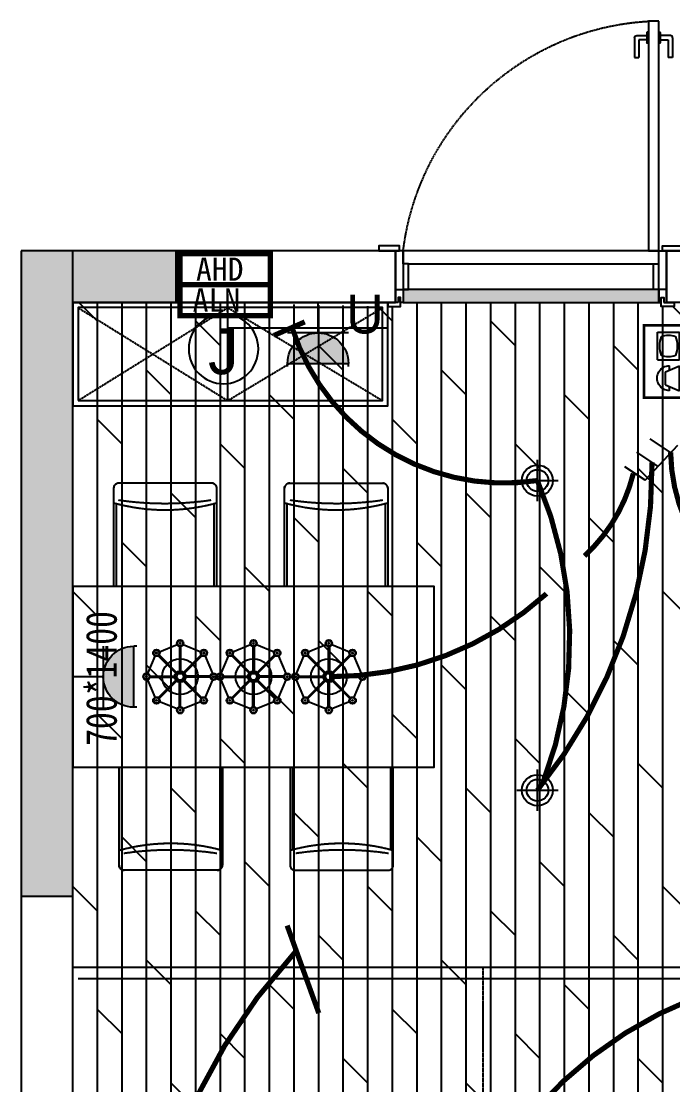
# Model space of a CAD drawing. Extents: x 675652 to 685374, y -153857 to -143837.
# Drawn here: x 675652 to 678176, y -147958 to -143837 of the extents above; entities that cross this region are included whole.
import ezdxf
from ezdxf.enums import TextEntityAlignment as Align

# ---------------------------------------------------------------- set-up
doc = ezdxf.new("R2010")
doc.units = 0
doc.header["$LTSCALE"] = 10
doc.header["$MEASUREMENT"] = 0
for name, pattern in [('__DASH', [0.35, 0.25, -0.1]), ('DASH', [0.35, 0.25, -0.1]), ('DOTE', [2.42, 2, -0.2, 0.02, -0.2])]:
    doc.linetypes.add(name, pattern=pattern)
for name, color, linetype in [('A-WALL', 7, 'Continuous'), ('A-WALL-HATH', 9, 'Continuous'), ('A-地面线', 3, 'Continuous'), ('A-天花尺寸', 3, 'Continuous'), ('A-天花线', 4, 'Continuous'), ('A-家具', 42, 'Continuous'), ('A-强弱电', 3, 'Continuous'), ('A-灯具', 2, 'Continuous'), ('A-灯具开关控制', 153, 'Continuous'), ('A-虚线家具', 8, 'Continuous'), ('A-门', 4, 'Continuous'), ('A-门套', 4, 'Continuous'), ('AA$0$A-WALL', 7, 'Continuous'), ('B$0$A-WALL', 7, 'Continuous'), ('C$0$A-FIXT', 211, 'Continuous')]:
    doc.layers.add(name, color=color, linetype=linetype)
doc.styles.add('_TCH_DIM', font='stylu.ttf')
doc.styles.add('_TEL_DIM', font='SIMPLEX', dxfattribs={"width": 0.8, "height": 3.5, "bigfont": 'HZTXT'})
doc.styles.add('C$0$CCDI_T_G03', font='simhei.ttf')
doc.styles.add('DIM', font='stylu.ttf')
doc.styles.add('DIM_FONT', font='SIMPLEX.shx', dxfattribs={"width": 0.8})
doc.styles.add('HT宋体', font='', dxfattribs={"width": 0.8})
doc.styles.get("Standard").update_dxf_attribs({"font": 'simhei.ttf'})
doc.styles.get('HT宋体').set_extended_font_data('SimSun')

# ---------------------------------------------------------------- blocks, each defined once
blk = doc.blocks.new('hdhda')
at = {"layer": 'A-门'}
for p, q in [((608660.3, -103550.2), (608583.7, -103550.2)), ((608583.7, -103550.2), (608583.7, -103567.2)), ((608651.8, -103567.2), (608583.7, -103567.2)), ((608678.9, -103598.1), (608641.7, -103598.1)), ((608637.4, -103604.2), (608637.4, -103602.4)), ((608637.4, -103604.2), (608683.2, -103604.2)), ((608683.2, -103604.2), (608683.2, -103602.4)), ((608651.8, -103680.7), (608583.7, -103680.7)), ((608583.7, -103697.7), (608583.7, -103680.7)), ((608637.4, -103643.7), (608683.2, -103643.7)), ((608637.4, -103643.7), (608637.4, -103645.6)), ((608678.9, -103649.8), (608641.7, -103649.8)), ((608683.2, -103643.7), (608683.2, -103645.6)), ((608660.3, -103697.7), (608583.7, -103697.7))]:
    blk.add_line(p, q, dxfattribs=at)
for points in [[(608660.3, -103550.2), (608660.3, -103550.2, -0.414214), (608668.8, -103558.7), (608668.8, -103598.1)], [(608660.3, -103697.7), (608660.3, -103697.7, 0.414214), (608668.8, -103689.2), (608668.8, -103649.8)]]:
    blk.add_lwpolyline(points, format="xyb", dxfattribs=at)
for points in [[(608651.8, -103598.1), (608651.8, -103567.2)], [(608651.8, -103649.8), (608651.8, -103680.7)]]:
    blk.add_lwpolyline(points, dxfattribs=at)
blk.add_lwpolyline([(608724.1, -103604.2), (608724.1, -103643.7), (607834.3, -103643.7), (607834.3, -103604.2)], close=True, dxfattribs=at)
for centre, start, end in [((608641.7, -103602.4), 90, 180), ((608678.9, -103602.4), 360, 90), ((608641.7, -103645.6), 180, 270), ((608678.9, -103645.6), 270, 0)]:
    blk.add_arc(centre, 4.25, start, end, dxfattribs=at)
at = {"layer": 'A-门', "color": 3, "linetype": 'DASH'}
blk.add_arc((607710.2, -103586.3), 1015.6, 277.0439, 356.7735, dxfattribs=at)
blk = doc.blocks.new('hadhadh')
at = {"layer": 'A-门套'}
for points in [[(607341.4, -103666.9), (607341.4, -103656.9), (607326.4, -103656.9), (607326.4, -103676.9), (607326.4, -103676.9), (607326.4, -103681.9), (607326.4, -103681.9), (607326.4, -103706.9), (607341.4, -103706.9)], [(607341.4, -103696.9), (607341.4, -103666.9), (607341.4, -103666.9)], [(607391.4, -103686.9), (607341.4, -103686.9)], [(607341.4, -103706.9), (607361.4, -103706.9), (607361.4, -103696.9), (607341.4, -103696.9)], [(607391.4, -103716.9), (607341.4, -103716.9), (607341.4, -103706.9)], [(607391.4, -103686.9), (607391.4, -103716.9)]]:
    blk.add_lwpolyline(points, dxfattribs=at)
blk = doc.blocks.new('sdfhadfhad')
at = {"layer": 'A-门套', "color": 4}
for points in [[(607834.3, -103589.2), (607853.9, -103589.2), (607853.9, -103509.2), (607834.3, -103509.2)], [(607834.3, -104609.2), (607853.9, -104609.2), (607853.9, -104689.2), (607834.3, -104689.2)]]:
    blk.add_lwpolyline(points, close=True, dxfattribs=at)
for points in [[(607684.3, -103574.2), (607684.3, -103624.2), (607784.3, -103624.2), (607784.3, -103604.2), (607834.3, -103604.2), (607834.3, -103574.2), (607804.3, -103574.2), (607684.3, -103574.2)], [(607684.3, -104624.2), (607684.3, -104574.2), (607784.3, -104574.2), (607784.3, -104594.2), (607834.3, -104594.2), (607834.3, -104624.2), (607804.3, -104624.2), (607684.3, -104624.2)]]:
    blk.add_lwpolyline(points, dxfattribs=at)
at = {"layer": 'A-门套', "color": 3}
blk.add_blockref('hadhadh', (292.9, 112.6), dxfattribs=at)
at = {"layer": 'A-门套', "color": 3, "xscale": -1, "rotation": 180}
blk.add_blockref('hadhadh', (292.9, -208311.1), dxfattribs=at)
blk = doc.blocks.new('dsafghadhadfh')
at = {"layer": 'A-家具'}
blk.add_lwpolyline([(544591.5, -105874.2), (543891.5, -105874.2), (543891.5, -107274.2), (544591.5, -107274.2)], close=True, dxfattribs=at)
for points in [[(543891.5, -106453.3), (543511.5, -106453.3, -0.414214), (543491.5, -106433.3), (543491.5, -106073.3, -0.414214), (543511.5, -106053.3), (543891.5, -106053.3)], [(544591.5, -106432), (544971.5, -106432, 0.414214), (544991.5, -106412), (544991.5, -106052, 0.414214), (544971.5, -106032), (544591.5, -106032)], [(543891.5, -106715.8), (543511.5, -106715.8, 0.414214), (543491.5, -106735.8), (543491.5, -107095.8, 0.414214), (543511.5, -107115.8), (543891.5, -107115.8)], [(544591.5, -106694.4), (544971.5, -106694.4, -0.414214), (544991.5, -106714.4), (544991.5, -107074.4, -0.414214), (544971.5, -107094.4), (544591.5, -107094.4)]]:
    blk.add_lwpolyline(points, format="xyb", dxfattribs=at)
at = {"layer": 'A-家具', "color": 251}
for points in [[(543569.8, -106063.3), (543891.5, -106063.3)], [(544913.2, -106042), (544591.5, -106042)], [(544591.5, -106422), (544913.2, -106422)], [(543891.5, -106443.3), (543569.8, -106443.3)], [(543891.5, -106725.8), (543569.8, -106725.8)], [(544591.5, -106704.4), (544913.2, -106704.4)], [(544913.2, -107084.4), (544591.5, -107084.4)], [(543569.8, -107105.8), (543891.5, -107105.8)]]:
    blk.add_lwpolyline(points, dxfattribs=at)
for centre, radius, start, end in [((542851.6, -106253.3), 743.4, 344.394, 15.606), ((545631.4, -106232), 743.4, 164.394, 195.606), ((546140.9, -106230.5), 1227.7, 171.5879, 188.4121), ((542342.1, -106251.8), 1227.7, 351.5879, 8.4121), ((542851.6, -106915.8), 743.4, 344.394, 15.606), ((545631.4, -106894.4), 743.4, 164.394, 195.606), ((546140.9, -106895.9), 1227.7, 171.5879, 188.4121), ((542342.1, -106917.2), 1227.7, 351.5879, 8.4121)]:
    blk.add_arc(centre, radius, start, end, dxfattribs=at)
at = {"layer": 'A-家具', "color": 252, "insert": (543973.4, -105924.3), "char_height": 120, "attachment_point": 1, "style": 'HT宋体'}
blk.add_mtext_dynamic_manual_height_columns('700*1400', width=1679.631, gutter_width=1, heights=[0], dxfattribs=at)
blk = doc.blocks.new('$equip$00001237')
for p, q in [((-0.32, 0.672), (-0.32, 0.64)), ((0.32, 0.672), (0.32, 0.64)), ((-0.32, 0.64), (0.32, 0.64)), ((0.32, 0.32), (-0.32, 0.32)), ((0, 0.32), (0, 0))]:
    blk.add_line(p, q)
blk.add_arc((0, 0.64), 0.32, 180, 0)
for points in [[(0.277, 0.48), (-0.277, 0.48), (0.32, 0.64), (-0.32, 0.64)], [(0.16, 0.363), (-0.16, 0.363), (0.277, 0.48), (-0.277, 0.48)], [(0, 0.32), (0, 0.32), (0.16, 0.363), (-0.16, 0.363)]]:
    blk.add_solid(points)
at = {"flags": 9}
blk.add_attdef('A', (0, 0), '', height=0.0000128, dxfattribs=at)
blk = doc.blocks.new('werh')
at = {"color": 3, "ltscale": 1000}
blk.add_circle((2471.486, -1470.027), 1.315, dxfattribs=at)
at = {"color": 2, "ltscale": 1000, "style": 'DIM'}
blk.add_attdef('J', (2470.904, -1470.758), '', height=1.728, dxfattribs=at)
blk = doc.blocks.new('5698sds')
at = {"layer": 'A-虚线家具', "linetype": 'DASH'}
for p, q in [((677071.8, -159453.3), (675851.7, -159453.3)), ((675851.7, -159453.3), (675851.7, -159853.3)), ((677051.8, -159473.3), (675871.7, -159473.3)), ((675871.7, -159473.3), (675871.7, -159833.3)), ((675871.7, -159473.3), (676451.7, -159833.3)), ((675871.7, -159833.3), (676451.7, -159473.3)), ((676451.7, -159833.3), (676451.7, -159473.3)), ((676451.7, -159833.3), (677051.8, -159473.3)), ((676451.7, -159473.3), (677051.8, -159833.3)), ((677051.8, -159833.3), (677051.8, -159473.3)), ((677071.8, -159853.3), (677071.8, -159453.3)), ((675871.7, -159833.3), (677051.8, -159833.3)), ((675851.7, -159853.3), (677071.8, -159853.3))]:
    blk.add_line(p, q, dxfattribs=at)
for points in [[(676409.5, -160553.3), (676409.5, -160173.3, 0.414214), (676389.5, -160153.3), (676029.5, -160153.3, 0.414214), (676009.5, -160173.3), (676009.5, -160553.3)], [(676671.9, -160553.3), (676671.9, -160173.3, -0.414214), (676691.9, -160153.3), (677051.9, -160153.3, -0.414214), (677071.9, -160173.3), (677071.9, -160553.3)], [(676430.9, -161253.3), (676430.9, -161633.3, -0.414214), (676410.9, -161653.3), (676050.9, -161653.3, -0.414214), (676030.9, -161633.3), (676030.9, -161253.3)], [(676693.3, -161253.3), (676693.3, -161633.3, 0.414214), (676713.3, -161653.3), (677073.3, -161653.3, 0.414214), (677093.3, -161633.3), (677093.3, -161253.3)]]:
    blk.add_lwpolyline(points, format="xyb", dxfattribs=at)
for points in [[(676019.5, -160231.6), (676019.5, -160553.3)], [(676399.5, -160553.3), (676399.5, -160231.6)], [(676681.9, -160553.3), (676681.9, -160231.6)], [(677061.9, -160231.6), (677061.9, -160553.3)], [(676040.9, -161575), (676040.9, -161253.3)], [(676420.9, -161253.3), (676420.9, -161575)], [(676703.3, -161253.3), (676703.3, -161575)], [(677083.3, -161575), (677083.3, -161253.3)]]:
    blk.add_lwpolyline(points, dxfattribs=at)
blk.add_lwpolyline([(675851.7, -160553.3), (675851.7, -161253.3), (677251.7, -161253.3), (677251.7, -160553.3)], close=True, dxfattribs=at)
for centre, radius, start, end in [((676208, -159003.9), 1227.7, 261.5879, 278.4121), ((676873.4, -159003.9), 1227.7, 261.5879, 278.4121), ((676209.5, -159513.4), 743.4, 254.394, 285.606), ((676871.9, -159513.4), 743.4, 254.394, 285.606), ((676230.9, -162293.2), 743.4, 74.394, 105.606), ((676229.4, -162802.8), 1227.7, 81.5879, 98.4121), ((676893.3, -162293.2), 743.4, 74.394, 105.606), ((676894.8, -162802.8), 1227.7, 81.5879, 98.4121)]:
    blk.add_arc(centre, radius, start, end, dxfattribs=at)
at = {"layer": 'A-虚线家具', "linetype": 'DASH', "insert": (675901.8, -161171.4), "char_height": 120, "attachment_point": 1, "rotation": 90, "style": 'HT宋体'}
blk.add_mtext_dynamic_manual_height_columns('700*1400', width=1679.631, gutter_width=1, heights=[0], dxfattribs=at)
at = {"layer": 'A-虚线家具', "linetype": 'DASH', "style": 'DIM_FONT', "width": 0.8, "flags": 9}
for tag in ['YSIZE', 'XSIZE']:
    blk.add_attdef(tag, (679517.7, -159540.5), '', height=0.454, dxfattribs=at)
blk = doc.blocks.new('EQWRGHY')
at = {"layer": 'A-灯具', "color": 2}
for p, q in [((-29695.5, -19050.7), (-29695.5, -19210.7)), ((-29615.5, -19130.7), (-29775.5, -19130.7))]:
    blk.add_line(p, q, dxfattribs=at)
for radius in [60, 42]:
    blk.add_circle((-29695.5, -19130.7), radius, dxfattribs=at)
blk = doc.blocks.new('ADGHADHF')
at = {"layer": 'A-灯具'}
for p, q in [((721454.6, -107884.8), (721590.4, -107828.6)), ((721610.1, -107844.3), (721610.1, -108035.5)), ((721618.8, -107844.3), (721618.8, -108035.5)), ((721638.5, -107828.6), (721774.3, -107884.8)), ((721364.4, -108054.6), (721420.7, -107918.8)), ((721445.7, -107916), (721580.9, -108051.2)), ((721451.8, -107909.8), (721587, -108045.1)), ((721777.1, -107909.8), (721641.9, -108045.1)), ((721783.2, -107916), (721648, -108051.2)), ((721808.3, -107918.8), (721864.5, -108054.6)), ((721420.7, -108238.5), (721364.4, -108102.7)), ((721380.1, -108074.3), (721571.3, -108074.3)), ((721380.1, -108083), (721571.3, -108083)), ((721445.7, -108241.3), (721580.9, -108106.1)), ((721451.8, -108247.4), (721587, -108112.2)), ((721610.1, -108313), (721610.1, -108121.7)), ((721618.8, -108313), (721618.8, -108121.7)), ((721777.1, -108247.4), (721641.9, -108112.2)), ((721783.2, -108241.3), (721648, -108106.1)), ((721848.8, -108074.3), (721657.6, -108074.3)), ((721848.8, -108083), (721657.6, -108083)), ((721864.5, -108102.7), (721808.3, -108238.5)), ((721590.4, -108328.7), (721454.6, -108272.4)), ((721774.3, -108272.4), (721638.5, -108328.7))]:
    blk.add_line(p, q, dxfattribs=at)
for centre, radius in [((721614.5, -107818.6), 26), ((721614.5, -107818.6), 21.7), ((721430.6, -107894.8), 26), ((721430.6, -107894.8), 21.7), ((721614.5, -107818.6), 4.33), ((721798.3, -107894.8), 26), ((721798.3, -107894.8), 21.7), ((721430.6, -107894.8), 4.33), ((721614.5, -108078.6), 138.7), ((721798.3, -107894.8), 4.33), ((721614.5, -108078.6), 43.3), ((721614.5, -108078.6), 34.7), ((721354.5, -108078.6), 26), ((721354.5, -108078.6), 21.7), ((721354.5, -108078.6), 4.33), ((721614.5, -108078.6), 26), ((721874.5, -108078.6), 26), ((721874.5, -108078.6), 21.7), ((721874.5, -108078.6), 4.33), ((721430.6, -108262.5), 26), ((721430.6, -108262.5), 21.7), ((721430.6, -108262.5), 4.33), ((721798.3, -108262.5), 26), ((721798.3, -108262.5), 21.7), ((721798.3, -108262.5), 4.33), ((721614.5, -108338.6), 26), ((721614.5, -108338.6), 21.7), ((721614.5, -108338.6), 4.33)]:
    blk.add_circle(centre, radius, dxfattribs=at)
for p in [(721614.5, -108035.3), (721571.1, -108078.6), (721614.5, -108122), (721657.8, -108078.6)]:
    blk.add_point(p, dxfattribs=at)
at = {"layer": 'A-灯具', "style": '_TEL_DIM', "flags": 1}
for tag in ['REMARK', 'A']:
    blk.add_attdef(tag, text='', height=0.0104, dxfattribs=at).set_placement((721614.5, -108078.6), align=Align.MIDDLE_CENTER)
blk = doc.blocks.new('ghfasdg')
at = {"layer": 'A-灯具开关控制', "color": 2, "ltscale": 0.8}
for p, q in [((724555.5, -108035.7), (724609.7, -108012.6)), ((724555.5, -108035.7), (724555.5, -108086.2)), ((724571.4, -108012.6), (724571.4, -108028.9)), ((724609.7, -108012.6), (724609.7, -108109.4)), ((724555.5, -108086.2), (724609.7, -108109.2)), ((724571.4, -108092.9), (724571.4, -108109.4)), ((724523.9, -108132.7), (724609.8, -108132.7)), ((724523.9, -108132.7), (724523.9, -108239.1)), ((724609.8, -108132.7), (724609.8, -108239.1)), ((724523.9, -108239.1), (724609.8, -108239.1))]:
    blk.add_line(p, q, dxfattribs=at)
at = {"layer": 'A-灯具开关控制', "color": 2, "ltscale": 0.8, "const_width": 10}
blk.add_lwpolyline([(724472.3, -108265.6), (724472.3, -107985.6), (724659, -107985.6), (724659, -108265.6)], close=True, dxfattribs=at)
at = {"layer": 'A-灯具开关控制', "color": 2, "ltscale": 0.8}
for centre, radius, start, end in [((724571.2, -108061), 48.4, 89.8315, 270.1685), ((724643.7, -108185.9), 110.2, 160.2162, 199.7838), ((724566.8, -108219.3), 75.6, 69.1113, 110.8073), ((724490.1, -108185.9), 110.2, 340.2373, 19.7627), ((724566.8, -108152.5), 75.6, 249.1927, 290.8887)]:
    blk.add_arc(centre, radius, start, end, dxfattribs=at)
for p in [(724565.6, -107985.6), (724472.3, -108125.6), (724659, -108125.6), (724565.6, -108265.6)]:
    blk.add_point(p, dxfattribs=at)
at = {"layer": 'A-灯具开关控制', "color": 2, "ltscale": 0.8, "style": '_TEL_DIM', "flags": 1}
blk.add_attdef('A', text='', height=0.004, rotation=90, dxfattribs=at).set_placement((724659, -108125.6), align=Align.MIDDLE_CENTER)
blk = doc.blocks.new('fhrtgg')
at = {"layer": 'C$0$A-FIXT', "const_width": 20}
for points in [[(677327.8, -144737.9), (677677.8, -144737.9), (677677.8, -144857.9), (677327.8, -144857.9)], [(677327.8, -144857.9), (677677.8, -144857.9), (677677.8, -144977.9), (677327.8, -144977.9)]]:
    blk.add_lwpolyline(points, close=True, dxfattribs=at)
at = {"layer": 'C$0$A-FIXT', "style": 'C$0$CCDI_T_G03'}
for s, p in [('AHD', (677389.9, -144842.6)), ('ALN', (677377, -144962.6))]:
    blk.add_text(s, height=90.13, dxfattribs=at).set_placement(p)

msp = doc.modelspace()

# ---------------------------------------------------------------- linework, layer by layer
at = {"layer": 'A-WALL', "color": 6}
for p, q in [((676251.7, -144726.8), (675651.7, -144726.8)), ((675651.7, -144726.8), (675651.7, -147226.8))]:
    msp.add_line(p, q, dxfattribs=at)
at = {"layer": 'A-地面线'}
msp.add_line((677151.7, -144776.8), (678101.7, -144776.8), dxfattribs=at)
at = {"layer": 'AA$0$A-WALL'}
msp.add_line((677101.7, -144726.8), (676251.7, -144726.8), dxfattribs=at)
at = {"layer": 'B$0$A-WALL'}
msp.add_line((675651.7, -144726.8), (675651.7, -152126.8), dxfattribs=at)

# ---------------------------------------------------------------- block references
at = {"layer": 'A-虚线家具', "color": 3}
msp.add_blockref('5698sds', (0, 14526.5), dxfattribs=at)
at = {"layer": 'A-门', "color": 3, "xscale": -1, "rotation": 270}
msp.add_blockref('hdhda', (781726, -752561.1), dxfattribs=at)

# ---------------------------------------------------------------- next in the draw order: hatches: boundary and pattern name
at = {"layer": 'A-WALL-HATH'}
msp.add_hatch(color=256, dxfattribs=at).paths.add_polyline_path([(675851.7, -144926.8), (676251.7, -144926.8), (676251.7, -144726.8), (675651.7, -144726.8), (675651.7, -147226.8), (675851.7, -147226.8)])
at = {"layer": 'A-地面线'}
h = msp.add_hatch(dxfattribs=at)
h.set_pattern_fill('AR-CONC', color=8, scale=60, double=1)
h.set_pattern_definition([(50, (0, 0), (109.310801, -9.563451), [11.43, -125.73]), (355, (0, 0), (-21.145696, 114.633986), [9.144, -100.584]), (100.451, (9.11, -0.8), (88.165501, 105.070013), [9.714, -106.854]), (46.1842, (0, 30.48), (162.647425, -25.225397), [17.145, -188.595]), (96.6356, (13.55, 28.38), (142.44254, 148.455334), [14.571, -160.281]), (351.184, (0, 30.48), (142.442763, 148.45507), [13.716, -150.876]), (21, (15.24, 22.86), (90.968928, -61.359311), [11.43, -125.73]), (326, (15.24, 22.86), (37.081217, 110.51278), [9.144, -100.584]), (71.4514, (22.82, 17.75), (128.049894, 49.153715), [9.714, -106.854]), (37.5, (0, 0), (1.853162, 50.7330233), [0, -99.3648, 0, -102.108, 0, -100.965]), (7.5, (0, 0), (40.0917975, 60.108345), [0, -58.2168, 0, -97.0788, 0, -38.481]), (327.5, (-33.985, 0), (81.354357, -3.4372464), [0, -38.1, 0, -118.872, 0, -157.734]), (317.5, (-49.225, 0), (88.877509, 15.2558946), [0, -49.53, 0, -78.9432, 0, -112.014])])
h.paths.add_polyline_path([(678251.7, -145626.8), (678381.7, -145626.8), (678381.7, -147136.8), (678251.7, -147136.8)])
h.paths.add_polyline_path([(680901.7, -147426.8), (681601.7, -147426.8), (681601.7, -147261.8), (680901.7, -147261.8)])
h.paths.add_polyline_path([(682751.7, -147326.8), (683551.5, -147326.8), (683551.5, -147426.9), (682751.7, -147426.9)])
h.paths.add_polyline_path([(682202, -148476.8), (683001.7, -148476.8), (683001.7, -148576.8), (682202, -148576.8)])
h.paths.add_polyline_path([(679501.7, -148676.9), (680301.7, -148676.9), (680301.7, -148476.8), (679501.7, -148476.8)])
h.paths.add_polyline_path([(677131.7, -144926.9), (678121.7, -144926.9), (678121.7, -144876.8), (677131.7, -144876.8)])
h = msp.add_hatch(dxfattribs=at)
h.set_pattern_fill('DOLMIT', color=8, scale=120, angle=90, double=1)
h.set_pattern_definition([(90, (675851.75, -147951.81), (-95.249, 6e-15), []), (135, (675851.75, -147951.8), (-190.498, -190.498), [134.703, -269.405])])
h.paths.add_polyline_path([(679051.7, -148476.8), (679051.7, -148446.8), (679201.7, -148446.8), (679201.7, -148476.8), (679441.7, -148476.8), (679441.7, -148461.8), (679461.7, -148461.8), (679466.7, -148461.8), (679491.7, -148461.8), (679491.7, -148476.8), (679501.7, -148476.8), (679501.7, -148476.8), (680311.7, -148476.8), (680311.7, -148461.8), (680336.7, -148461.8), (680361.7, -148461.8), (681951.7, -148476.8), (682142, -148476.8), (682142, -148461.8), (682162, -148461.8), (682167, -148461.8), (682192, -148461.8), (682192, -148476.8), (682202, -148476.8), (683011.7, -148476.8), (683011.7, -148461.8), (683036.7, -148461.8), (683061.7, -148461.8), (683651.7, -148476.8), (683651.7, -147926.8), (683651.7, -147426.8), (683611.5, -147426.8), (683611.5, -147441.8), (683591.5, -147441.8), (683586.5, -147441.8), (683561.5, -147441.8), (683561.5, -147426.8), (683551.5, -147426.9), (682741.7, -147426.9), (682741.7, -147441.8), (682716.7, -147441.8), (682691.7, -147441.8), (682551.7, -147426.8), (681661.7, -147426.8), (681661.7, -147441.8), (681641.7, -147441.8), (681636.7, -147441.8), (681611.7, -147441.8), (681611.7, -147426.8), (681601.7, -147426.8), (680891.7, -147426.8), (680891.7, -147441.8), (680866.7, -147441.8), (680841.7, -147441.8), (680651.7, -147426.8), (678251.7, -147426.8), (678251.7, -147226.8), (678251.7, -147196.8), (678236.7, -147196.8), (678236.7, -147176.8), (678236.7, -147171.8), (678236.7, -147146.8), (678251.7, -147146.8), (678251.7, -147136.8), (678251.7, -145616.8), (678236.7, -145616.8), (678236.7, -145591.8), (678236.7, -145566.8), (678251.7, -145526.7), (678251.7, -144926.8), (678181.7, -144926.8), (678181.7, -144941.8), (678161.7, -144941.8), (678156.7, -144941.8), (678131.7, -144941.8), (678131.7, -144926.8), (678121.7, -144926.9), (677121.7, -144926.9), (677121.7, -144941.8), (677096.7, -144941.8), (677071.7, -144941.8), (676251.7, -144926.8), (675851.7, -144926.8), (675851.7, -151926.8), (676721.7, -151926.8), (676721.7, -151911.8), (676741.7, -151911.8), (676746.7, -151911.8), (676771.7, -151911.8), (678851.7, -151926.8), (679151.7, -151926.8), (679151.7, -151196.8), (679071.7, -151196.8), (679071.7, -151256.8), (679091.7, -151256.8), (679091.7, -151276.8), (679048.7, -151276.8), (679048.7, -151271.8), (679051.7, -151271.8), (679051.7, -151197.1)])

# ---------------------------------------------------------------- next in the draw order: linework, layer by layer
at = {"layer": 'A-WALL', "color": 6}
for p, q in [((676251.7, -144926.8), (676251.7, -144726.8)), ((675851.7, -144926.8), (676251.7, -144926.8)), ((675851.7, -147226.8), (675851.7, -144926.8)), ((675651.7, -147226.8), (675851.7, -147226.8))]:
    msp.add_line(p, q, dxfattribs=at)
at = {"layer": 'A-地面线'}
msp.add_lwpolyline([(677131.7, -144926.9), (678121.7, -144926.9), (678121.7, -144876.8), (677131.7, -144876.8)], close=True, dxfattribs=at)
at = {"layer": 'A-天花尺寸'}
msp.add_line((677071.7, -144926.8), (676451.7, -144926.8), dxfattribs=at)
at = {"layer": 'A-天花尺寸', "color": 1, "linetype": 'DOTE', "ltscale": 0.4}
msp.add_line((677441.7, -151276.8), (677441.7, -147506.8), dxfattribs=at)
at = {"layer": 'A-天花线'}
msp.add_line((675871.7, -147546.8), (679031.7, -147546.8), dxfattribs=at)
msp.add_lwpolyline([(677131.7, -144926.9), (678121.7, -144926.9), (678121.7, -144726.8), (677131.7, -144726.8)], close=True, dxfattribs=at)
at = {"layer": 'A-家具'}
msp.add_line((676451.7, -145306.8), (676451.7, -144946.8), dxfattribs=at)
for points in [[(675851.7, -145326.8), (677071.8, -145326.8), (677071.8, -144926.8), (675851.7, -144926.8)], [(675871.7, -145306.8), (677051.8, -145306.8), (677051.8, -144946.8), (675871.7, -144946.8)]]:
    msp.add_lwpolyline(points, close=True, dxfattribs=at)
at = {"layer": 'A-家具', "color": 8, "linetype": 'DASH'}
for points in [[(675871.7, -144946.8), (676451.7, -145306.8), (677051.8, -144946.8)], [(675871.7, -145306.8), (676451.7, -144946.8), (677051.8, -145306.8)]]:
    msp.add_lwpolyline(points, dxfattribs=at)
at = {"layer": 'A-灯具', "color": 2, "linetype": 'DASH'}
msp.add_line((675851.7, -147502.4), (679031.7, -147502.4), dxfattribs=at)
at = {"layer": 'A-灯具开关控制', "color": 2, "linetype": '__DASH'}
msp.add_line((677071.7, -145026.8), (676451.7, -145026.8), dxfattribs=at)
at = {"layer": 'A-灯具开关控制', "color": 2, "ltscale": 0.8}
for p, q in [((678168, -145507.6), (678089, -145455)), ((678119.5, -145561.7), (678037.5, -145507.2)), ((678069.6, -145615.7), (678195.5, -145479.6)), ((678069.6, -145615.7), (677990.5, -145563))]:
    msp.add_line(p, q, dxfattribs=at)
at = {"layer": 'A-灯具开关控制', "color": 1, "linetype": 'DASH', "const_width": 20}
for points in [[(676750.3, -145002), (676631, -145054.4)], [(676682, -147341.1), (676804.7, -147680.7)]]:
    msp.add_lwpolyline(points, dxfattribs=at)
for points in [[(677651.7, -145616.8, -0.368077), (676702, -145026.8, 1.24446)], [(678168, -145507.6, 0.561129), (679181.1, -146104.3, 0.271062)], [(678096.1, -145546.2, -0.173524), (677651.7, -146816.8, -0.42525)], [(678023.4, -145589.3, -0.149278), (677834.1, -145908.7, -0.315711)], [(677651.7, -145616.8, -0.194798), (677675.1, -146781.9, -0.42525)], [(677687.1, -146055.1, -0.187957), (676843.6, -146376.9, 0.293488)], [(678260.4, -151314.6, -0.629513), (676711.2, -147446.1, 2.03353)], [(678262.4, -147621.3, 0.460073), (677469.4, -149891.7, -18.216964)]]:
    msp.add_lwpolyline(points, format="xyb", dxfattribs=at)
at = {"layer": 'AA$0$A-WALL'}
for p, q in [((676251.7, -144726.8), (676251.7, -144926.8)), ((677101.7, -144926.8), (677101.7, -144726.8)), ((678151.7, -144926.8), (678151.7, -144726.8)), ((676251.7, -144926.8), (677101.7, -144926.8))]:
    msp.add_line(p, q, dxfattribs=at)
msp.add_lwpolyline([(678151.7, -144726.8), (679051.7, -144726.8), (679051.7, -144926.8), (678151.7, -144926.8)], close=True, dxfattribs=at)
at = {"layer": 'B$0$A-WALL'}
msp.add_line((675851.7, -152026.8), (675851.7, -144726.8), dxfattribs=at)

# ---------------------------------------------------------------- next in the draw order: block references
at = {"layer": 'A-家具', "color": 3, "rotation": 90}
msp.add_blockref('dsafghadhadfh', (569977.5, -690618.4), dxfattribs=at)
at = {"layer": 'A-强弱电'}
msp.add_blockref('fhrtgg', (-1061.1, 0), dxfattribs=at)
at = {"layer": 'A-强弱电', "xscale": -368.7009804528498, "yscale": 368.7009804528498, "zscale": 368.7009804528498}
for p, rotation in [((676801.7, -144926.8), 180), ((675851.7, -146376.9), 270)]:
    msp.add_blockref('$equip$00001237', p, dxfattribs=dict(at, rotation=rotation))
at = {"layer": 'A-强弱电'}
ref = msp.add_blockref('werh', (422754.2, -295994.8), dxfattribs=dict(at, xscale=-102.6432000000204, yscale=102.6432000000204, zscale=102.6432000000001, rotation=180.0000009126516))
ref.add_attrib('J', 'J', (676375.6, -145204.7), dxfattribs={"layer": '0', "color": 7, "ltscale": 1000, "height": 177.4, "rotation": 0, "style": 'DIM'})
at = {"layer": 'A-灯具', "color": 4, "rotation": 180}
for p in [(647956.2, -164747.5), (647956.2, -165947.5)]:
    msp.add_blockref('EQWRGHY', p, dxfattribs=at)
at = {"layer": 'A-灯具', "color": 8, "xscale": 0.5, "yscale": 0.5, "zscale": 0.5}
for p in [(315460, -92337.5), (315744.5, -92337.5), (316036.4, -92337.5)]:
    msp.add_blockref('ADGHADHF', p, dxfattribs=at)
at = {"layer": 'A-灯具开关控制', "color": 3, "xscale": -1, "rotation": 180}
msp.add_blockref('ghfasdg', (-46407.2, -253281.1), dxfattribs=at)
at = {"layer": 'A-门套', "color": 3, "xscale": -1, "rotation": 270}
msp.add_blockref('sdfhadfhad', (781726, -752561.1), dxfattribs=at)

# ---------------------------------------------------------------- next in the draw order: texts
at = {"layer": 'A-强弱电', "color": 0, "style": '_TCH_DIM'}
msp.add_text('U', height=150, dxfattribs=at).set_placement((676910.8, -145046.8))

doc.saveas('drawing.dxf')
